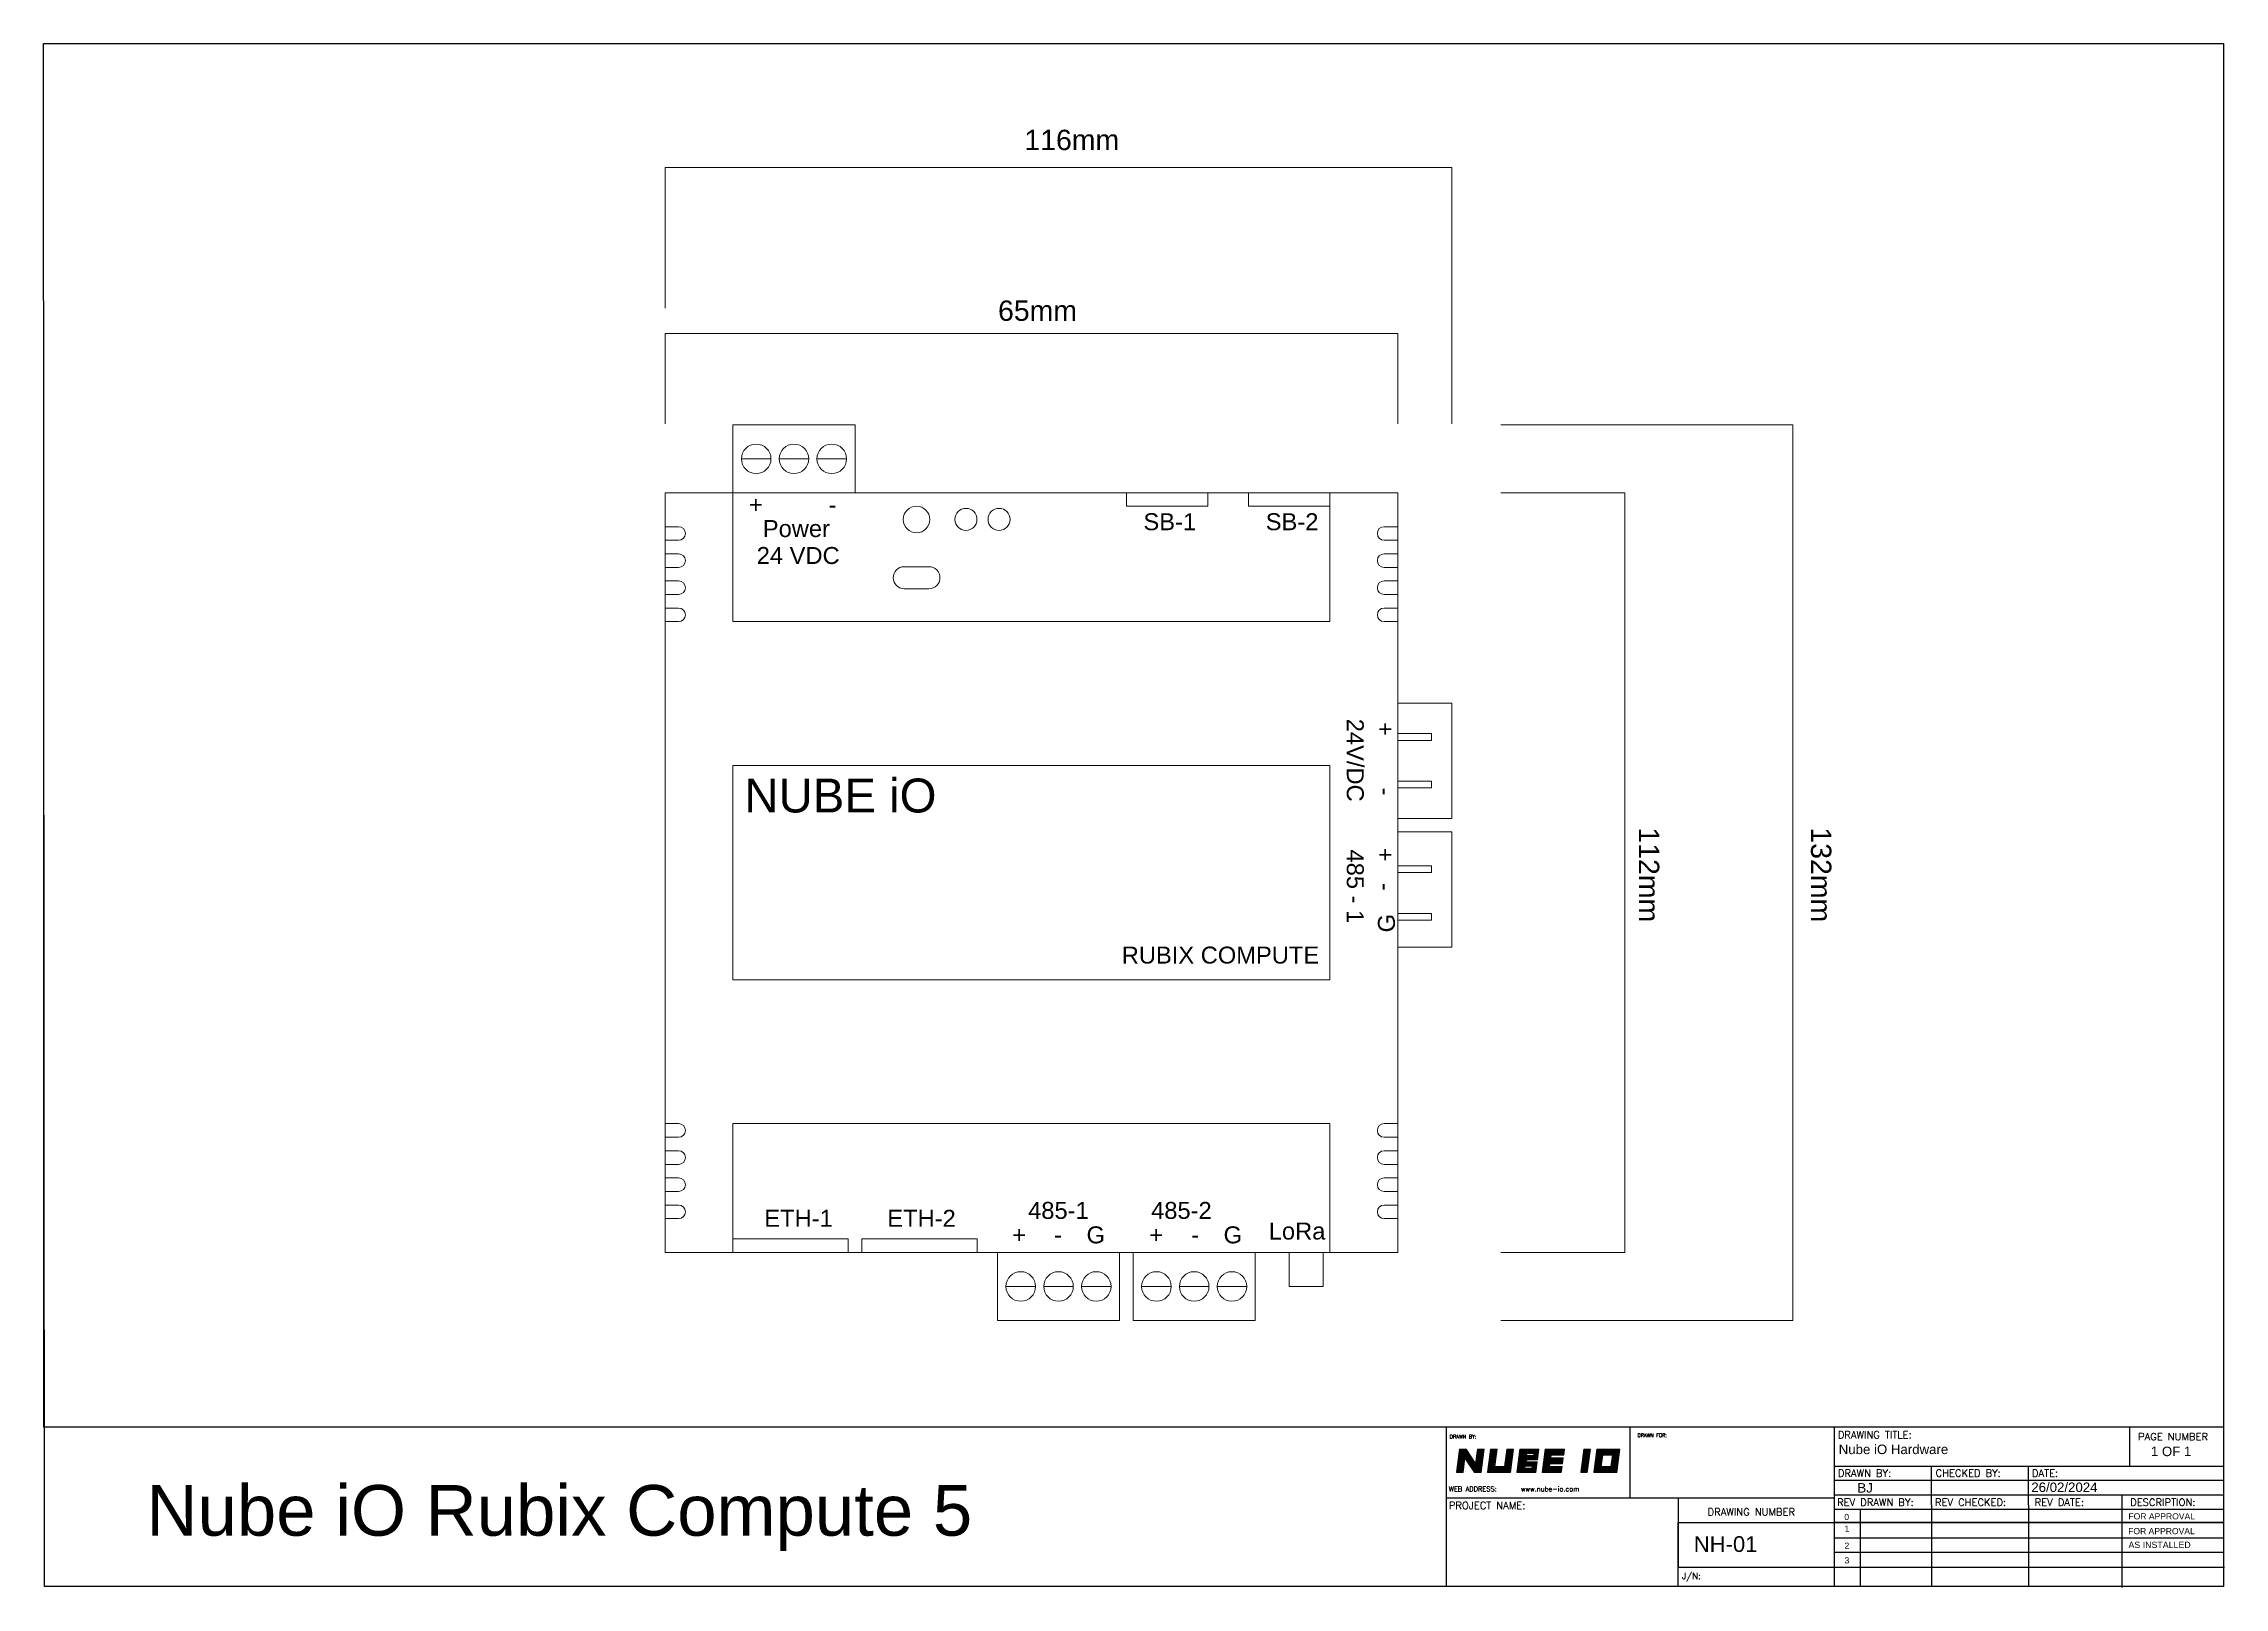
# Paper-space layout 'Sheet1' of a CAD drawing. Header units: millimetres. Extents: x 1 to 406, y -15 to 272.
# The model-space entities are those that its viewports show. They can reach past a viewport. Long polylines and large blocks are cut down to what shows.
import ezdxf
from ezdxf.enums import TextEntityAlignment as Align

# ---------------------------------------------------------------- set-up
doc = ezdxf.new("R2010")
doc.units = ezdxf.units.MM
for name, color, linetype, lineweight in [('-24V WIRING', 2, 'Continuous', 9), ('-COMPONENTS', 7, 'Continuous', 9), ('-POWER WIRING', 1, 'Continuous', 9)]:
    doc.layers.add(name, color=color, linetype=linetype, lineweight=lineweight)
for name, color, linetype in [('CABLE', 3, 'Continuous'), ('TITLE BLOCK', 1, 'Continuous'), ('TITLE BLOCK TEXT', 7, 'Continuous')]:
    doc.layers.add(name, color=color, linetype=linetype)
doc.styles.add('SIM0', font='SIMPLEX')
doc.styles.get("Standard").update_dxf_attribs({"font": 'arial.ttf'})
pattern_1 = [(45, (173.6992, 73.5636), (-0.50651437, 0.50651437), [])]

# ---------------------------------------------------------------- blocks, each defined once
blk = doc.blocks.new('MARTY TITLE BLOCK')
at = {"layer": '-COMPONENTS'}
h = blk.add_hatch(dxfattribs=at)
h.set_pattern_fill('ANSI31', color=256, scale=0.225612, style=0)
h.set_pattern_definition(pattern_1)
edge = h.paths.add_edge_path()
edge.add_line((1183.5, 96.1), (1186.1, 115.7))
edge.add_line((1186.1, 115.7), (1191.7, 115.7))
edge.add_line((1183.5, 96.1), (1189.1, 96.1))
edge.add_line((1189.1, 96.1), (1190.7, 108.2))
edge.add_line((1191.7, 115.7), (1199.6, 103.6))
edge.add_line((1199.6, 103.6), (1201.2, 115.7))
edge.add_line((1201.2, 115.7), (1206.7, 115.7))
edge.add_line((1204.2, 96.1), (1206.7, 115.7))
edge.add_line((1198.6, 96.1), (1204.2, 96.1))
edge.add_line((1190.7, 108.2), (1198.6, 96.1))
h = blk.add_hatch(dxfattribs=at)
h.set_pattern_fill('ANSI31', color=256, scale=0.225612, style=0)
h.set_pattern_definition(pattern_1)
edge = h.paths.add_edge_path()
edge.add_line((1209.5, 96.1), (1212.1, 115.7))
edge.add_line((1212.1, 115.7), (1217.6, 115.7))
edge.add_line((1215.7, 101.1), (1217.6, 115.7))
edge.add_line((1215.7, 101.1), (1223.9, 101.1))
edge.add_line((1223.9, 101.1), (1225.8, 115.7))
edge.add_line((1225.8, 115.7), (1231.3, 115.7))
edge.add_line((1228.7, 96.1), (1231.3, 115.7))
edge.add_line((1209.5, 96.1), (1228.7, 96.1))
h = blk.add_hatch(dxfattribs=at)
h.set_pattern_fill('ANSI31', color=256, scale=0.225612, style=0)
h.set_pattern_definition([(45, (173.7388, 73.5636), (-0.50651437, 0.50651437), [])])
h.paths.add_polyline_path([(1234.1, 96.1), (1236.7, 115.7), (1252.7, 115.7), (1251.5, 106.8), (1242.5, 106.8), (1242.3, 105), (1251.3, 105), (1250.1, 96.1)])
h.paths.add_polyline_path([(1242.5, 112.1), (1242.3, 110.4), (1248.2, 110.4), (1248.5, 112.1)])
h.paths.add_polyline_path([(1241.1, 101.4), (1240.9, 99.7), (1246.9, 99.7), (1247.1, 101.4)])
h = blk.add_hatch(dxfattribs=at)
h.set_pattern_fill('ANSI31', color=256, scale=0.225612, style=0)
h.set_pattern_definition(pattern_1)
h.paths.add_polyline_path([(1273.4, 110.7), (1274, 115.7), (1258, 115.7), (1255.4, 96.1), (1271.4, 96.1), (1272.1, 101.1), (1261.6, 101.1), (1261.9, 103.4), (1272.4, 103.4), (1273, 108.4), (1262.6, 108.4), (1262.9, 110.7)])
h = blk.add_hatch(dxfattribs=at)
h.set_pattern_fill('ANSI31', color=256, scale=0.225612, style=0)
h.set_pattern_definition(pattern_1)
h.paths.add_polyline_path([(1293.2, 96.1), (1295.8, 115.7), (1290.3, 115.7), (1287.7, 96.1)])
h = blk.add_hatch(dxfattribs=at)
h.set_pattern_fill('ANSI31', color=256, scale=0.225612, style=0)
h.set_pattern_definition(pattern_1)
h.paths.add_polyline_path([(1317.8, 96.1), (1320.4, 115.7), (1314.9, 115.7), (1306.7, 115.7), (1301.1, 115.7), (1298.6, 96.1)])
h.paths.add_polyline_path([(1304.8, 101.1), (1306.1, 110.7), (1314.2, 110.7), (1312.9, 101.1)])
for p, q in [((1183.5, 96.1), (1186.1, 115.7)), ((1186.1, 115.7), (1191.7, 115.7)), ((1191.7, 115.7), (1199.6, 103.6)), ((1199.6, 103.6), (1201.2, 115.7)), ((1201.2, 115.7), (1206.7, 115.7)), ((1204.2, 96.1), (1206.7, 115.7)), ((1209.5, 96.1), (1212.1, 115.7)), ((1212.1, 115.7), (1217.6, 115.7)), ((1215.7, 101.1), (1217.6, 115.7)), ((1223.9, 101.1), (1225.8, 115.7)), ((1225.8, 115.7), (1231.3, 115.7)), ((1228.7, 96.1), (1231.3, 115.7)), ((1234.1, 96.1), (1236.7, 115.7)), ((1236.7, 115.7), (1252.7, 115.7)), ((1242.5, 112.1), (1242.2, 110.4)), ((1242.2, 110.4), (1248.2, 110.4)), ((1242.5, 112.1), (1248.4, 112.1)), ((1248.4, 112.1), (1248.2, 110.4)), ((1251.5, 106.8), (1252.7, 115.7)), ((1255.4, 96.1), (1258, 115.7)), ((1258, 115.7), (1274, 115.7)), ((1262.9, 110.7), (1262.6, 108.4)), ((1262.9, 110.7), (1262.6, 108.4)), ((1273.4, 110.7), (1262.9, 110.7)), ((1273.4, 110.7), (1262.9, 110.7)), ((1274, 115.7), (1273.4, 110.7)), ((1273.4, 110.7), (1274, 115.7)), ((1274, 115.7), (1273.4, 110.7)), ((1287.7, 96.1), (1290.3, 115.7)), ((1290.3, 115.7), (1295.8, 115.7)), ((1293.2, 96.1), (1295.8, 115.7)), ((1298.6, 96.1), (1301.1, 115.7)), ((1301.1, 115.7), (1306.7, 115.7)), ((1304.8, 101.1), (1306.1, 110.7)), ((1314.2, 110.7), (1306.1, 110.7)), ((1306.7, 115.7), (1314.9, 115.7)), ((1312.9, 101.1), (1314.2, 110.7)), ((1314.9, 115.7), (1320.4, 115.7)), ((1317.8, 96.1), (1320.4, 115.7)), ((1183.5, 96.1), (1189.1, 96.1)), ((1189.1, 96.1), (1190.7, 108.2)), ((1190.7, 108.2), (1198.6, 96.1)), ((1198.6, 96.1), (1204.2, 96.1)), ((1209.5, 96.1), (1228.7, 96.1)), ((1215.7, 101.1), (1223.9, 101.1)), ((1234.1, 96.1), (1250.1, 96.1)), ((1241.1, 101.4), (1240.9, 99.7)), ((1240.9, 99.7), (1246.8, 99.7)), ((1241.1, 101.4), (1247, 101.4)), ((1242.5, 106.8), (1242.3, 105)), ((1242.3, 105), (1251.3, 105)), ((1242.5, 106.8), (1251.5, 106.8)), ((1247, 101.4), (1246.8, 99.7)), ((1250.1, 96.1), (1251.3, 105)), ((1271.4, 96.1), (1255.4, 96.1)), ((1255.4, 96.1), (1271.4, 96.1)), ((1271.4, 96.1), (1261, 96.1)), ((1261.9, 103.4), (1261.6, 101.1)), ((1261.9, 103.4), (1261.6, 101.1)), ((1261.6, 101.1), (1272.1, 101.1)), ((1261.6, 101.1), (1272.1, 101.1)), ((1272.4, 103.4), (1261.9, 103.4)), ((1272.4, 103.4), (1261.9, 103.4)), ((1262.6, 108.4), (1273, 108.4)), ((1262.6, 108.4), (1273, 108.4)), ((1271.4, 96.1), (1272.1, 101.1)), ((1272.1, 101.1), (1271.4, 96.1)), ((1272.1, 101.1), (1271.4, 96.1)), ((1273, 108.4), (1272.4, 103.4)), ((1273, 108.4), (1272.4, 103.4)), ((1272.4, 103.4), (1273, 108.4)), ((1287.7, 96.1), (1293.2, 96.1)), ((1298.6, 96.1), (1317.8, 96.1)), ((1304.8, 101.1), (1312.9, 101.1))]:
    blk.add_line(p, q, dxfattribs=at)
at = {"color": 1, "ltscale": 4}
for p, q in [((1175, 134.2), (1175, 0.6)), ((1329.2, 74.7), (1329.2, 133.8)), ((1500, 133.5), (1500, 0.3)), ((1826, 16.7), (1500, 16.7)), ((1825.4, 16.6), (1500, 16.6))]:
    blk.add_line(p, q, dxfattribs=at)
at = {"color": 1}
for p, q in [((1747.4, 133.8), (1747.4, 101.4)), ((1369.3, 74.6), (1369.3, 16.5)), ((1740.9, 77.4), (1740.9, -0.1)), ((1521.9, 65.1), (1521.9, 0.4)), ((1581.4, 69.2), (1581.4, 0.3)), ((1662.7, 69.2), (1662.7, 0.4)), ((1369.3, 0.4), (1369.3, 54.2)), ((1369.3, 54.2), (1500.1, 54.2)), ((1500, 54.2), (1826.1, 54.2)), ((1826.3, 54.2), (1500, 54.2)), ((1500.3, 41.4), (1826.3, 41.4)), ((1500.3, 29.5), (1826.1, 29.5)), ((1825.2, 16.5), (1500, 16.5))]:
    blk.add_line(p, q, dxfattribs=at)
at = {"color": 7}
blk.add_line((1500, 54.2), (1500, 54.2), dxfattribs=at)
blk.add_line((1500, 54.2), (1500, 54.2), dxfattribs=at)
at = {"layer": 'CABLE', "color": 1}
for p, q in [((1826.3, 134.1), (1826.3, 16.6)), ((1826.3, 16.6), (1825.2, 16.6)), ((1826.9, 16.7), (1825.9, 16.7))]:
    blk.add_line(p, q, dxfattribs=at)
at = {"layer": 'TITLE BLOCK'}
for p, q in [((1826.3, 134.1), (0.6, 134.1)), ((1500, 101.4), (1826.1, 101.4)), ((1581.4, 69.2), (1581.4, 101.7)), ((1662.7, 69.2), (1662.7, 101.7)), ((1500.1, 74.7), (1174.8, 74.7)), ((1826.1, 89.5), (1500, 89.5)), ((1826.1, 77.3), (1500, 77.3)), ((1826.1, 65.1), (1500, 65.1))]:
    blk.add_line(p, q, dxfattribs=at)
blk.add_lwpolyline([(-0.1, 1293.1), (1826.3, 1293.1), (1826.3, 0.6), (0.6, 0.6)], close=True, dxfattribs=at)
for s, p in [('0', (1508.5, 56.4)), ('2', (1508.7, 32.3)), ('1', (1508.7, 46.6)), ('3', (1508.7, 20))]:
    blk.add_text(s, height=5.13).set_placement(p)
at = {"color": 7, "linetype": 'Continuous'}
for p in [(1746.5, 56.9), (1746.3, 44.5)]:
    blk.add_text('FOR APPROVAL', height=5.135, dxfattribs=at).set_placement(p)
at = {"layer": 'TITLE BLOCK TEXT', "style": 'SIM0'}
for s, height, p in [('DRAWING TITLE:', 6.1, (1503, 127.7)), ('PAGE NUMBER', 6.1, (1754.6, 126.2)), ('DRAWN BY:', 3.05, (1177.9, 126.2)), ('DRAWN BY:', 6.1, (1503.1, 95.6)), ('CHECKED BY:', 6.1, (1585, 95.7)), ('DATE:', 6.1, (1665.7, 95.6)), ('WEB ADDRESS:', 4.067, (1177.2, 82.4)), ('www.nube-io.com', 4.067, (1237.6, 82.4)), ('REV DRAWN BY:', 6.1, (1502.5, 71.2)), ('REV CHECKED:', 6.1, (1584.5, 71.2)), ('REV DATE:', 6.1, (1668, 71.2)), ('DESCRIPTION:', 6.1, (1748, 71.2)), ('PROJECT NAME:', 6.1, (1177.2, 68.6)), ('DRAWING NUMBER', 6.1, (1394, 63.1))]:
    blk.add_text(s, height=height, dxfattribs=at).set_placement(p, align=Align.MIDDLE_LEFT)

msp = doc.modelspace()

# ---------------------------------------------------------------- linework, layer by layer
at = {"layer": '-COMPONENTS'}
for p, q in [((22845.19, 8620.9), (22845.19, 8641.65)), ((22845.19, 8641.65), (22961.19, 8641.65)), ((22961.19, 8603.88), (22961.19, 8641.65)), ((22845.19, 8603.88), (22845.19, 8617.2)), ((22845.19, 8617.2), (22953.19, 8617.2)), ((22953.19, 8603.88), (22953.19, 8617.2)), ((22873.19, 8603.71), (22855.19, 8603.71)), ((22855.19, 8603.71), (22855.19, 8593.71)), ((22873.19, 8593.71), (22873.19, 8603.71)), ((22968.4, 8603.71), (23011.43, 8603.71)), ((23011.43, 8603.71), (23011.43, 8471.71)), ((22856.44, 8598.71), (22860.8, 8598.71)), ((22862, 8598.71), (22866.37, 8598.71)), ((22867.57, 8598.71), (22871.94, 8598.71)), ((22953.19, 8593.71), (22845.19, 8593.71)), ((22845.19, 8593.71), (22845.19, 8481.71)), ((22845.19, 8593.71), (22855.19, 8593.71)), ((22855.19, 8593.71), (22855.19, 8574.71)), ((22855.19, 8593.71), (22873.19, 8593.71)), ((22913.19, 8591.71), (22913.19, 8593.71)), ((22913.19, 8593.71), (22925.19, 8593.71)), ((22914.69, 8593.71), (22923.69, 8593.71)), ((22919.19, 8593.71), (22917.69, 8593.71)), ((22919.19, 8593.71), (22920.69, 8593.71)), ((22931.19, 8593.71), (22925.19, 8593.71)), ((22931.19, 8593.71), (22925.19, 8593.71)), ((22925.19, 8593.71), (22925.19, 8591.71)), ((22943.19, 8593.71), (22931.19, 8593.71)), ((22931.19, 8593.71), (22931.19, 8591.71)), ((22931.19, 8593.71), (22943.19, 8593.71)), ((22953.19, 8593.71), (22943.19, 8593.71)), ((22943.19, 8593.71), (22943.19, 8574.71)), ((22953.19, 8481.71), (22953.19, 8593.71)), ((22953.19, 8593.71), (22953.19, 8562.71)), ((22968.4, 8593.71), (22986.69, 8593.71)), ((22986.69, 8593.71), (22986.69, 8481.71)), ((22925.19, 8591.71), (22913.19, 8591.71)), ((22931.19, 8591.71), (22943.19, 8591.71)), ((22847.19, 8588.71), (22845.19, 8588.71)), ((22953.19, 8588.71), (22951.19, 8588.71)), ((22845.19, 8586.71), (22847.19, 8586.71)), ((22847.19, 8584.71), (22845.19, 8584.71)), ((22951.19, 8586.71), (22953.19, 8586.71)), ((22953.19, 8584.71), (22951.19, 8584.71)), ((22845.19, 8582.71), (22847.19, 8582.71)), ((22847.19, 8580.71), (22845.19, 8580.71)), ((22880.44, 8582.81), (22884.08, 8582.81)), ((22951.19, 8582.71), (22953.19, 8582.71)), ((22953.19, 8580.71), (22951.19, 8580.71)), ((22845.19, 8578.71), (22847.19, 8578.71)), ((22880.44, 8579.55), (22884.08, 8579.55)), ((22951.19, 8578.71), (22953.19, 8578.71)), ((22847.19, 8576.71), (22845.19, 8576.71)), ((22845.19, 8574.71), (22847.19, 8574.71)), ((22855.19, 8574.71), (22943.19, 8574.71)), ((22953.19, 8576.71), (22951.19, 8576.71)), ((22951.19, 8574.71), (22953.19, 8574.71)), ((22953.19, 8562.71), (22961.19, 8562.71)), ((22953.19, 8562.71), (22953.19, 8557.21)), ((22961.19, 8562.71), (22961.19, 8545.71)), ((22958.19, 8558.21), (22953.19, 8558.21)), ((22958.19, 8557.21), (22958.19, 8558.21)), ((22953.19, 8557.21), (22958.19, 8557.21)), ((22855.19, 8553.49), (22943.19, 8553.49)), ((22855.19, 8537.71), (22855.19, 8553.49)), ((22943.19, 8537.71), (22943.19, 8553.49)), ((22953.19, 8545.71), (22953.19, 8551.21)), ((22953.19, 8551.21), (22958.19, 8551.21)), ((22958.19, 8550.21), (22953.19, 8550.21)), ((22958.19, 8551.21), (22958.19, 8550.21)), ((22961.19, 8545.71), (22953.19, 8545.71)), ((22953.19, 8545.71), (22953.19, 8543.71)), ((22953.19, 8543.71), (22961.19, 8543.71)), ((22953.19, 8543.71), (22953.19, 8538.71)), ((22961.19, 8543.71), (22961.19, 8526.71)), ((22958.19, 8538.71), (22953.19, 8538.71)), ((22958.19, 8537.71), (22958.19, 8538.71)), ((22855.19, 8537.71), (22855.19, 8521.93)), ((22943.19, 8537.71), (22943.19, 8521.93)), ((22953.19, 8537.71), (22958.19, 8537.71)), ((22953.19, 8531.71), (22958.19, 8531.71)), ((22958.19, 8530.71), (22953.19, 8530.71)), ((22958.19, 8531.71), (22958.19, 8530.71)), ((22961.19, 8526.71), (22953.19, 8526.71)), ((22855.19, 8521.93), (22943.19, 8521.93)), ((22847.19, 8500.71), (22845.19, 8500.71)), ((22855.19, 8481.71), (22855.19, 8500.71)), ((22855.19, 8500.71), (22943.19, 8500.71)), ((22943.19, 8481.71), (22943.19, 8500.71)), ((22953.19, 8500.71), (22951.19, 8500.71)), ((22845.19, 8498.71), (22847.19, 8498.71)), ((22951.19, 8498.71), (22953.19, 8498.71)), ((22847.19, 8496.71), (22845.19, 8496.71)), ((22845.19, 8494.71), (22847.19, 8494.71)), ((22953.19, 8496.71), (22951.19, 8496.71)), ((22951.19, 8494.71), (22953.19, 8494.71)), ((22847.19, 8492.71), (22845.19, 8492.71)), ((22845.19, 8490.71), (22847.19, 8490.71)), ((22953.19, 8492.71), (22951.19, 8492.71)), ((22951.19, 8490.71), (22953.19, 8490.71)), ((22847.19, 8488.71), (22845.19, 8488.71)), ((22953.19, 8488.71), (22951.19, 8488.71)), ((22845.19, 8486.71), (22847.19, 8486.71)), ((22951.19, 8486.71), (22953.19, 8486.71)), ((22845.19, 8481.71), (22953.19, 8481.71)), ((22845.19, 8481.71), (22855.19, 8481.71)), ((22872.19, 8483.71), (22855.19, 8483.71)), ((22855.19, 8481.71), (22873.19, 8481.71)), ((22855.19, 8481.71), (22872.19, 8481.71)), ((22868.19, 8481.71), (22859.19, 8481.71)), ((22863.69, 8481.71), (22862.19, 8481.71)), ((22863.69, 8481.71), (22865.19, 8481.71)), ((22872.19, 8481.71), (22872.19, 8483.71)), ((22872.19, 8481.71), (22874.19, 8481.71)), ((22873.19, 8481.71), (22875.19, 8481.71)), ((22874.19, 8481.71), (22874.19, 8483.71)), ((22874.19, 8483.71), (22891.19, 8483.71)), ((22891.19, 8483.71), (22891.19, 8481.71)), ((22894.19, 8471.71), (22894.19, 8481.71)), ((22914.19, 8481.71), (22912.19, 8481.71)), ((22912.19, 8481.71), (22912.19, 8471.71)), ((22914.19, 8471.71), (22914.19, 8481.71)), ((22937.19, 8481.71), (22931.19, 8481.71)), ((22937.19, 8481.71), (22932.19, 8481.71)), ((22932.19, 8481.71), (22932.19, 8471.71)), ((22937.19, 8476.71), (22937.19, 8481.71)), ((22953.19, 8481.71), (22942.19, 8481.71)), ((22942.19, 8481.71), (22942.19, 8476.71)), ((22953.19, 8481.71), (22943.19, 8481.71)), ((22968.4, 8481.71), (22986.69, 8481.71)), ((22937.19, 8476.71), (22937.19, 8477.71)), ((22942.19, 8476.71), (22942.19, 8477.71)), ((22895.44, 8476.71), (22899.8, 8476.71)), ((22901, 8476.71), (22905.37, 8476.71)), ((22906.57, 8476.71), (22910.94, 8476.71)), ((22915.44, 8476.71), (22919.8, 8476.71)), ((22921, 8476.71), (22925.37, 8476.71)), ((22926.57, 8476.71), (22930.94, 8476.71)), ((22942.19, 8476.71), (22937.19, 8476.71)), ((22942.19, 8476.71), (22937.19, 8476.71)), ((22912.19, 8471.71), (22894.19, 8471.71)), ((22932.19, 8471.71), (22914.19, 8471.71)), ((22968.4, 8471.71), (23011.43, 8471.71))]:
    msp.add_line(p, q, dxfattribs=at)
for centre, radius in [((22858.62, 8598.71), 2.18), ((22864.19, 8598.71), 2.18), ((22869.76, 8598.71), 2.18), ((22882.26, 8589.77), 1.96), ((22889.54, 8589.77), 1.63), ((22894.43, 8589.77), 1.63), ((22897.62, 8476.71), 2.18), ((22903.19, 8476.71), 2.18), ((22908.76, 8476.71), 2.18), ((22917.62, 8476.71), 2.18), ((22923.19, 8476.71), 2.18), ((22928.76, 8476.71), 2.18)]:
    msp.add_circle(centre, radius, dxfattribs=at)
for centre, radius, start, end in [((22847.19, 8587.71), 1, 270, 90), ((22951.19, 8587.71), 1, 90, 270), ((22847.19, 8583.71), 1, 270, 90), ((22951.19, 8583.71), 1, 90, 270), ((22847.19, 8579.71), 1, 270, 90), ((22880.44, 8581.18), 1.63, 90, 270), ((22884.08, 8581.18), 1.63, 270, 90), ((22951.19, 8579.71), 1, 90, 270), ((22847.19, 8575.71), 1, 270, 90), ((22951.19, 8575.71), 1, 90, 270), ((22847.19, 8499.71), 1, 270, 90), ((22951.19, 8499.71), 1, 90, 270), ((22847.19, 8495.71), 1, 270, 90), ((22951.19, 8495.71), 1, 90, 270), ((22847.19, 8491.71), 1, 270, 90), ((22951.19, 8491.71), 1, 90, 270), ((22847.19, 8487.71), 1, 270, 90), ((22951.19, 8487.71), 1, 90, 270)]:
    msp.add_arc(centre, radius, start, end, dxfattribs=at)
at = {"layer": '-POWER WIRING'}
msp.add_line((22953.19, 8588.71), (22953.19, 8593.71), dxfattribs=at)

# ---------------------------------------------------------------- texts
at = {"layer": '-COMPONENTS'}
for s, height, rotation, p in [('116mm', 3, 360, (22898.16, 8644.22)), ('65mm', 3, 360, (22894.27, 8619.05)), ('+', 2.5, 360, (22857.55, 8590.71)), ('-', 2.5, 360, (22869.28, 8590.71)), ('SB-1', 2.5, 360, (22915.71, 8588.19)), ('SB-2', 2.5, 360, (22933.74, 8588.19)), ('Power', 2.5, 360, (22859.6, 8587.18)), ('24 VDC', 2.5, 360, (22858.7, 8583.21)), ('24V/DC', 2.5, 270, (22945.69, 8560.4)), ('+', 2.5, 270, (22950.14, 8559.9)), ('NUBE iO', 5, 360, (22856.87, 8546.58)), ('-', 2.5, 270, (22950.14, 8550.24)), ('112mm', 3, 270, (22988.75, 8544.38)), ('132mm', 3, 270, (23014.12, 8544.38)), ('485 - 1', 2.5, 270, (22945.69, 8541.12)), ('+', 2.5, 270, (22950.14, 8541.37)), ('-', 2.5, 270, (22950.14, 8536.2)), ('G', 2.5, 90, (22952.78, 8528.9)), ('RUBIX COMPUTE', 2.5, 360, (22912.51, 8524.31)), ('ETH-1', 2.5, 360, (22859.82, 8485.51)), ('ETH-2', 2.5, 360, (22877.95, 8485.51)), ('485-1', 2.5, 360, (22898.71, 8486.67)), ('485-2', 2.5, 360, (22916.84, 8486.67)), ('+', 2.5, 360, (22896.36, 8483.07)), ('-', 2.5, 360, (22902.54, 8483.07)), ('G', 2.5, 360, (22907.32, 8483.07)), ('+', 2.5, 360, (22916.56, 8483.07)), ('-', 2.5, 360, (22922.74, 8483.07)), ('G', 2.5, 360, (22927.52, 8483.07)), ('LoRa', 2.5, 360, (22934.18, 8483.63))]:
    msp.add_text(s, height=height, rotation=rotation, dxfattribs=at).set_placement(p)

psp = doc.layouts.new('Sheet1')

# ---------------------------------------------------------------- linework, layer by layer
for p, q in [((333.33, -10.85), (304.36, -10.85)), ((350.68, -10.81), (350.68, -10.85))]:
    psp.add_line(p, q)

# ---------------------------------------------------------------- block references
at = {"xscale": 0.2216189861866541, "yscale": 0.2216189861866541, "zscale": 0.2216189861866541}
psp.add_blockref('MARTY TITLE BLOCK', (0.89, -14.5), dxfattribs=at)
at = {"lineweight": 18, "xscale": 0.2216189861866541, "yscale": 0.2216189861866541, "zscale": 0.2216189861866541}
psp.add_blockref('MARTY TITLE BLOCK', (0.89, -14.5), dxfattribs=at)

# ---------------------------------------------------------------- texts
for s, height, p in [('Nube iO Hardware', 1.7577, (334.16, 10.23)), ('1 OF 1', 1.758, (392.12, 9.85)), ('BJ', 1.758, (337.63, 3.08)), ('26/02/2024', 1.758, (369.92, 3.19)), ('NH-01', 2.93, (307.25, -7.94)), ('AS INSTALLED', 1.1718, (387.96, -7.21))]:
    psp.add_text(s, height=height).set_placement(p)
at = {"color": 7, "linetype": 'Continuous'}
psp.add_text('Nube iO Rubix Compute 5', height=9.4031, dxfattribs=at).set_placement((19.97, -4.92))
at = {"layer": 'TITLE BLOCK TEXT', "style": 'SIM0'}
for s, height, p in [('DRAWN FOR:', 0.659, (296.81, 13.73)), ('J/N:', 1.172, (305.04, -12.42))]:
    psp.add_text(s, height=height, dxfattribs=at).set_placement(p, align=Align.MIDDLE_LEFT)

# ---------------------------------------------------------------- viewports
at = {"layer": '-24V WIRING'}
psp.add_viewport(center=(203.25, 143.65), size=(404.75, 256.8625), view_center_point=(22914.26, 8557.94), view_height=203.9514, dxfattribs=at)

doc.saveas('drawing.dxf')
